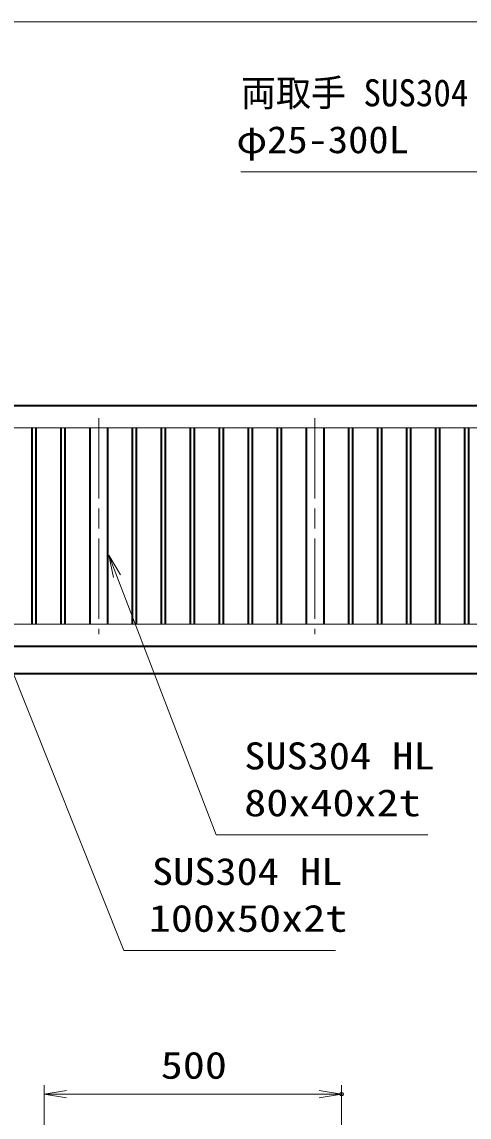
# Model space of a CAD drawing. Units: millimetres, scale not verified. Extents: x -11880 to 11880, y -8400 to 8400.
# Drawn here: x -3591 to -1586, y -2554 to 2352 of the extents above; entities that cross this region are included whole.
import ezdxf
from ezdxf.enums import TextEntityAlignment as Align

# ---------------------------------------------------------------- set-up
doc = ezdxf.new("R2010")
doc.units = ezdxf.units.MM
doc.header["$LTSCALE"] = 30
doc.header["$PDMODE"] = 32
doc.header["$PDSIZE"] = 15
doc.linetypes.add('USER1', pattern=[18, 12, -1.5, 3, -1.5])
for name, color, linetype, lineweight in [('0-1_外形線', 7, 'Continuous', 35), ('0-2_軸線', 200, 'USER1', 15), ('0-4_寸法線', 4, 'Continuous', 18), ('0-5_0', 7, 'Continuous', 18)]:
    doc.layers.add(name, color=color, linetype=linetype, lineweight=lineweight)
doc.layers.add('0-6_Defpoints', color=7, linetype='Continuous')
doc.styles.add('ＭＳ ゴシック', font='')
doc.styles.get('ＭＳ ゴシック').set_extended_font_data('MS Gothic')

# ---------------------------------------------------------------- blocks, each defined once
blk = doc.blocks.new('S29')
at = {"layer": '0-4_寸法線'}
for points in [[(22598362.3, 87762470.7), (22569883.9, 87762470.7), (22554142.1, 87801888.7), (22553029.5, 87804674.7)], [(22554606.5, 87802074.1), (22553029.5, 87804674.7), (22553677.8, 87801703.3)]]:
    blk.add_lwpolyline(points, dxfattribs=at)
at = {"layer": '0-4_寸法線', "color": 254, "style": 'ＭＳ ゴシック'}
for s, width, p in [('SUS304 HL', 1.15, (22573651.9, 87770171.2)), ('100x50x2t', 1.2, (22573219.9, 87763871.2))]:
    blk.add_text(s, height=3637, dxfattribs=dict(at, width=width)).set_placement(p, align=Align.BOTTOM_LEFT)
blk = doc.blocks.new('S31')
at = {"layer": '0-4_寸法線'}
for points in [[(22610767.2, 87777999.9), (22582288.8, 87777999.9), (22568945.4, 87812771), (22567870.5, 87815571.8)], [(22569412.2, 87812950.1), (22567870.5, 87815571.8), (22568478.6, 87812591.8)]]:
    blk.add_lwpolyline(points, dxfattribs=at)
at = {"layer": '0-4_寸法線', "color": 254, "style": 'ＭＳ ゴシック'}
for s, width, p in [('SUS304 HL', 1.15, (22586056.8, 87785700.5)), ('80x40x2t', 1.2, (22586056.8, 87779400.5))]:
    blk.add_text(s, height=3637, dxfattribs=dict(at, width=width)).set_placement(p, align=Align.BOTTOM_LEFT)
blk = doc.blocks.new('_Open')
at = {"layer": '0-5_0', "color": 4}
blk.add_line((-30, 5), (0, 0), dxfattribs=at)
blk.add_lwpolyline([(-30, -5), (0, 0), (-30, 0)], dxfattribs=at)
blk = doc.blocks.new('S40')
at = {"layer": '0-4_寸法線'}
for points in [[(22585619.9, 87867119.7), (22637195.9, 87867119.7), (22652814.4, 87833539.3), (22654079.5, 87830819.1)], [(22652361, 87833328.4), (22654079.5, 87830819.1), (22653267.7, 87833750.1)]]:
    blk.add_lwpolyline(points, dxfattribs=at)
at = {"layer": '0-4_寸法線', "color": 254, "style": 'ＭＳ ゴシック'}
for s, width, p in [('両取手 SUS304（＃400）', 0.95, (22585619.9, 87874820.2)), ('φ25-300L', 1.1, (22585015.1, 87868520.2))]:
    blk.add_text(s, height=3637, dxfattribs=dict(at, width=width)).set_placement(p, align=Align.BOTTOM_LEFT)

msp = doc.modelspace()

# ---------------------------------------------------------------- linework, layer by layer
at = {"layer": '0-1_外形線'}
for p, q in [((-3546.96, 533.51), (-3546.96, -346.49)), ((-3526.96, -346.49), (-3526.96, 533.51)), ((-3416.96, 533.51), (-3416.96, -346.49)), ((-3396.96, -346.49), (-3396.96, 533.51)), ((-3286.96, 533.51), (-3286.96, -346.49)), ((-3206.96, 533.51), (-3206.96, -346.49)), ((-3096.96, 533.51), (-3096.96, -346.49)), ((-3076.96, -346.49), (-3076.96, 533.51)), ((-2966.96, 533.51), (-2966.96, -346.49)), ((-2946.96, -346.49), (-2946.96, 533.51)), ((-2836.96, 533.51), (-2836.96, -346.49)), ((-2816.96, -346.49), (-2816.96, 533.51)), ((-2706.96, 533.51), (-2706.96, -346.49)), ((-2686.96, -346.49), (-2686.96, 533.51)), ((-2576.96, 533.51), (-2576.96, -346.49)), ((-2556.96, -346.49), (-2556.96, 533.51)), ((-2446.96, 533.51), (-2446.96, -346.49)), ((-2426.96, -346.49), (-2426.96, 533.51)), ((-2316.96, 533.51), (-2316.96, -346.49)), ((-2236.96, 533.51), (-2236.96, -346.49)), ((-2126.96, 533.51), (-2126.96, -346.49)), ((-2106.96, -346.49), (-2106.96, 533.51)), ((-1996.96, 533.51), (-1996.96, -346.49)), ((-1976.96, -346.49), (-1976.96, 533.51)), ((-1866.96, 533.51), (-1866.96, -346.49)), ((-1846.96, -346.49), (-1846.96, 533.51)), ((-1736.96, 533.51), (-1736.96, -346.49)), ((-1716.96, -346.49), (-1716.96, 533.51)), ((-1606.96, 533.51), (-1606.96, -346.49)), ((-1586.96, -346.49), (-1586.96, 533.51)), ((-276.96, -446.49), (-4276.96, -446.49)), ((-5006.96, -566.49), (4468.04, -566.49))]:
    msp.add_line(p, q, dxfattribs=at)
msp.add_lwpolyline([(-4276.96, 633.51), (-276.96, 633.51), (-276.96, 66.01)], dxfattribs=at)
at = {"layer": '0-2_軸線'}
for p, q in [((-3246.96, 577.51), (-3246.96, -390.49)), ((-2276.96, 577.51), (-2276.96, -390.49))]:
    msp.add_line(p, q, dxfattribs=at)
at = {"layer": '0-4_寸法線'}
for p, q in [((-276.96, 2352.07), (-4276.96, 2352.07)), ((-3491.27, -3289.48), (-3491.27, -2411.68)), ((-3491.27, -2451.68), (-2157.93, -2451.68)), ((-2157.93, -3289.48), (-2157.93, -2411.68))]:
    msp.add_line(p, q, dxfattribs=at)
at = {"layer": '0-5_0'}
msp.add_line((-376.96, 533.51), (-4176.96, 533.51), dxfattribs=at)
msp.add_lwpolyline([(-4176.96, 533.51), (-4176.96, -346.49), (-376.96, -346.49), (-376.96, -125.99)], dxfattribs=at)
at = {"layer": '0-6_Defpoints'}
msp.add_point((-2157.93, -2451.68), dxfattribs=at)

# ---------------------------------------------------------------- block references
at = {"layer": '0-4_寸法線'}
for name, p, xscale, yscale in [('S40', (-755462.94, -2927222.87), 0.03333333, 0.03333333), ('S31', (-755462.94, -2927222.87), 0.03333333, 0.03333333), ('S29', (-755462.94, -2927222.87), 0.03333333, 0.03333333), ('_Open', (-2157.93, -2451.68), 3.333333, 3.333333)]:
    msp.add_blockref(name, p, dxfattribs=dict(at, xscale=xscale, yscale=yscale))
at = {"layer": '0-4_寸法線', "xscale": 3.333333, "yscale": 3.333333, "rotation": 180}
msp.add_blockref('_Open', (-3491.27, -2451.68), dxfattribs=at)

# ---------------------------------------------------------------- texts
at = {"layer": '0-4_寸法線', "color": 254, "style": 'ＭＳ ゴシック', "width": 1.2}
msp.add_text('500', height=121.2, dxfattribs=at).set_placement((-2968.6, -2419), align=Align.BOTTOM_LEFT)

doc.saveas('drawing.dxf')
